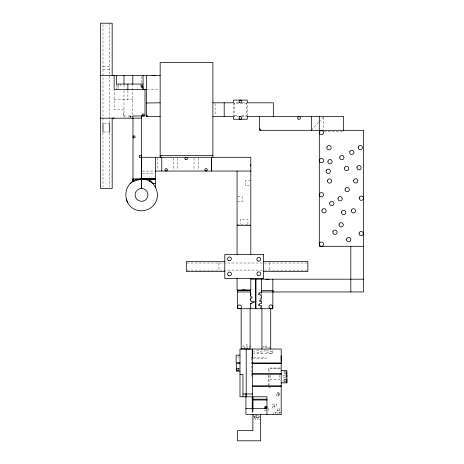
<?xml version="1.0" encoding="UTF-8"?>
<svg xmlns="http://www.w3.org/2000/svg" width="464" height="464" viewBox="0 0 464 464"><rect width="100%" height="100%" fill="white"/><g stroke="black" fill="none" stroke-linecap="round" stroke-linejoin="round"><path stroke-width="0.35" stroke-dasharray="2.32 1.74" d="M311.443 130.309L318.548 122.374M319.023 121.846L323.286 117.09M324.029 131.457L343.557 131.416M102.996 66.555L109.678 66.555M102.996 69.136L109.678 69.136M141.833 84.773L140.522 84.773L140.522 86.739L142.489 86.739M142.761 85.62L140.795 85.62L140.795 87.586L142.761 87.586M116.539 86.026L120.472 86.026L120.472 84.059M142.976 86.832L141.01 86.832L141.01 88.804M116.539 88.009L118.506 88.009L118.506 84.059M147.134 89.361L159.407 89.361M114.15 99.661L132.803 99.661M238.676 102.811L234.465 102.811L234.465 116.563L238.676 116.563M242.185 102.811L246.396 102.811L246.396 116.563L242.185 116.563M123.987 109.365L114.15 109.365L114.15 89.697M234.465 115.727L238.676 115.727M241.483 115.727L246.396 115.727M123.987 116L131.445 116M130.459 116.209L132.797 116.197M103.669 123.604L109.678 123.604M103.669 132.031L109.011 132.031M142.384 171.042L153.955 171.042M142.384 173.478L153.955 173.478M250.809 180.658L245.276 180.658L245.189 185.641L250.108 185.641M237.719 196.753L242.272 196.753L242.272 201.712L237.719 201.712M237.069 224.35L250.09 224.35M187.009 263.018L263.97 263.018M264.329 263.018L307.87 263.018M187.009 270.1L263.97 270.1M264.329 270.1L307.87 270.1M245.363 347.675L244.267 347.675L244.267 345.471L243.159 345.471L243.159 346.637L242.069 346.637L242.069 348.081M267.426 347.716L268.528 347.716M253.303 351.666L254.614 351.666L254.614 353.632M252.648 353.632L272.548 353.632L272.548 349.05M253.605 357.86L266.133 357.86L266.133 358.423L253.605 358.423M280.482 368.01L268.366 368.01L268.366 372.348M280.482 368.828L269.027 368.828L269.027 372.424M286.079 372.018L284.768 372.018L284.768 373.984L286.735 373.984M286.862 374.999L284.896 374.999L284.896 377.806L282.924 377.806L282.924 375.84L284.896 375.84M284.896 376.965L286.862 376.965M286.207 378.931L284.896 378.931L284.896 382.208M284.867 380.115L282.901 380.115L282.901 382.081L284.867 382.081M284.896 380.898L286.862 380.898M272.757 406.058L276.689 406.058L276.689 404.092L272.757 404.092L272.757 408.024L274.723 408.024L274.723 404.092M264.294 410.228L266.261 410.228M277.246 410.437L281.19 410.437M281.19 412.403L273.313 412.403L273.313 414.369M260.646 416.341L258.674 416.341L258.674 415.031M253.477 416.933L254.835 416.933L254.835 418.899L253.524 418.899M259.678 417.345L258.367 417.345L258.367 419.311L260.333 419.311M323.762 117.282L323.762 130.309M279.682 375.208L279.682 379.796L270.135 379.796L270.135 373.897M279.212 414.369L279.212 408.471L277.246 408.471L277.246 414.369M278.441 394.249L278.441 396.215L276.474 396.215L276.474 394.249L279.908 394.249L279.908 392.283L277.942 392.283L277.942 394.249M277.414 368.01L277.414 368.828M275.28 412.403L275.28 414.369M273.197 368.01L273.197 368.828M269.688 263.018L269.688 270.1M269.659 346.614L269.659 348.261M269.027 375.301L269.027 386.808M268.366 375.243L268.366 386.808M268.285 408.262L268.285 412.194M266.336 348.145L266.336 345.477L265.228 345.477L265.228 347.727L264.126 347.727L264.126 346.637L262.984 346.637L262.984 347.698M264.95 349.699L264.95 351.01L262.978 351.01L262.978 349.699M261.597 293.196L261.597 295.191M261.597 298.63L261.597 300.788M256.662 417.884L256.662 415.918L254.695 415.918L254.695 417.884L257.16 417.855L257.16 419.821L255.194 419.821L255.194 417.855M255.612 414.729L255.612 416.695L253.646 416.695L253.646 414.729M253.019 410.066L253.019 413.65M252.457 410.066L252.457 413.65M252.213 410.066L252.213 413.668M251.691 357.86L251.691 376.553M247.933 224.35L247.933 219.472L240.219 219.472L240.219 224.35M247.567 348.18L247.567 344.45L246.477 344.45L246.477 348.18M247.248 115.727L247.248 103.837L233.549 103.837L233.549 115.727M238.09 356.05L238.09 358.017M218.915 263.018L218.915 270.1M215.11 103.536L215.11 115.113M198.331 158.027L198.331 169.598M194.016 158.027L194.016 169.598M177.822 158.027L177.822 169.598M173.466 158.027L173.466 169.598M157.197 158.027L157.197 169.598M141.619 76.351L141.619 84.303M141.619 85.022L141.619 88.636M132.803 84.054L132.803 115.292M130.831 116.197L130.831 118.163M130.361 117.375L130.361 116.058L128.395 116.058L128.395 117.375M127.884 90.41L127.884 99.661M123.987 84.715L123.987 88.699M123.987 90.41L123.987 117.45M116.539 84.054L116.539 88.705M109.678 23.2L109.678 123.244M109.678 132.663L109.678 186.992M102.996 24.638L102.996 123.244M102.996 132.663L102.996 186.992M123.238 113.071L123.354 114.944L123.238 113.071M268.778 387.37L270.529 388.014L268.778 387.37M258.825 350.778L256.859 350.778L256.859 352.744L258.825 352.744L258.825 350.778M268.436 350.883L266.469 350.883L266.469 352.849L268.436 352.849L268.436 350.883M262.189 351.086L260.223 351.086L260.223 353.052L262.189 353.052L262.189 351.086M272.049 351.265L270.083 351.265L270.083 353.232L272.049 353.232L272.049 351.265M285.754 371.322L283.782 371.322L283.782 373.288L285.754 373.288L285.754 371.322M285.882 379.477L283.916 379.477L283.916 381.443L285.882 381.443L285.882 379.477M279.229 393.06L277.263 393.06L277.263 395.026L279.229 395.026L279.229 393.06M258.291 415.698L256.325 415.698L256.325 417.664L258.291 417.664L258.291 415.698"/><path stroke-width="0.7" d="M130.251 183.616L132.982 181.523L132.982 178.947L155.405 178.947C149.344 179.568 143.393 178.582 137.402 179.493L137.402 178.947C120.135 184.649 122.838 210.499 141.52 210.836C148.573 210.795 155.063 205.819 156.925 199.021C159.291 191.243 153.932 184.678 149.495 178.965L141.665 178.971L141.665 171.042M319.307 160.515L319.371 160.045A2.146 2.146 0 0 1 322.677 158.845A2.146 2.146 0 0 1 322.677 162.359A2.146 2.146 0 0 1 319.371 161.159L319.307 160.689M319.307 194.677L319.371 194.207A2.146 2.146 0 0 1 322.677 193.007A2.146 2.146 0 0 1 322.677 196.521A2.146 2.146 0 0 1 319.371 195.321L319.307 194.851M319.307 244.076L319.371 243.606A2.146 2.146 0 0 1 322.677 242.405A2.146 2.146 0 0 1 322.677 245.92A2.146 2.146 0 0 1 319.371 244.719L319.307 244.25M253.019 396.813L253.019 399.22M161.112 155.568L160.15 157.302L160.15 62.553L212.895 62.553L212.895 157.302M132.982 118.169L132.982 181.517L133.319 181.267M132.982 181.523L141.381 178.947L137.402 179.493M141.381 188.471L139.855 188.674A6.438 6.438 0 0 0 136.248 198.586A6.438 6.438 0 0 0 146.798 198.586A6.438 6.438 0 0 0 143.19 188.674L141.381 188.471L141.381 116M242.469 289.93L245.131 289.89M265.814 279.305L269.184 279.282M160.208 75.626L100.415 75.626L100.497 188.442L112.178 188.442L112.178 118.175M112.114 75.655L113.709 75.655M152.006 75.696L155.37 75.696M143.057 84.054L116.539 84.054L116.539 75.626M142.761 86.832L142.976 88.804M146.415 89.361L114.15 89.366L114.15 75.626M160.208 102.811L146.415 103.002M212.895 102.811L233.549 102.811L233.549 100.108L247.248 100.108L247.248 102.811L273.331 102.811L273.331 116.563M146.404 116.563L160.15 116.563M212.895 116.563L233.549 116.563L233.549 119.265L247.248 119.265L247.248 116.429M239.378 116.563L240.781 116.563M247.248 116.563L343.557 116.563L343.557 130.309M112.543 118.158L114.138 118.158M100.415 118.175L141.619 118.175L141.619 116M160.138 155.568L212.895 155.568M141.381 157.302L250.809 157.302L250.809 254.574M155.405 171.042L250.809 171.042M145.574 178.947L155.405 178.965M155.405 183.622L152.795 183.622L149.495 181.088L145.65 179.493L145.58 178.965M237.069 225.637L250.809 225.637M363.585 246.309L319.307 246.309L319.307 116.563M224.791 261.661L186.302 261.661L186.302 271.452L224.791 271.452M263.616 261.632L307.87 261.632L307.87 271.481L263.616 271.481M251.007 279.189L363.585 279.189M237.585 290.487L250.351 290.487M261.597 290.487L272.844 290.487L273.824 291.949M237.585 291.949L250.351 291.949M261.597 291.949L363.585 291.949L363.585 130.309L259.585 130.309L259.585 116.563M250.351 293.637L250.891 293.637L250.891 294.727L250.351 294.727M250.351 303.543L251.975 303.543L251.975 302.453L254.185 302.453L254.185 301.339L250.856 301.339L250.856 300.266L250.351 300.266L250.351 298.045L251.964 298.045L251.964 296.925L250.85 296.925L250.85 295.852L250.351 295.852L250.351 289.82M249.777 346.608L250.096 346.608M239.987 355.134L236.124 355.134L236.124 362.715L239.987 362.715M251.691 357.86L252.213 357.86L252.213 349.05M281.19 362.947L252.213 362.947L252.213 363.66L281.19 363.66M239.987 363.567L236.309 363.567L236.309 371.136L239.987 371.136M281.196 370.545L286.88 370.545L286.88 382.864L281.196 382.864M281.196 373.514L252.213 373.514L252.213 374.262L281.196 374.262M239.987 374.413L242.968 374.413L242.968 396.795M281.196 385.804L252.213 385.804L252.213 386.5L281.196 386.5M242.968 393.982L252.468 393.982M252.213 399.22L266.945 399.22M252.213 400.032L266.945 400.026M266.887 406.296L264.921 406.296L264.921 408.262M267.241 407.491L265.275 407.491L265.275 408.801M264.294 408.262L265.275 408.262M245.914 408.668L266.945 408.668M281.196 414.369L245.914 414.369L245.914 393.982M241.164 348.8L250.096 349.044L250.096 308.711M150.058 181.517L149.495 181.088L149.495 178.965M126.121 199.021L127.716 202.867M132.982 178.947L133.557 181.088M250.792 164.685L250.798 166.008M350.825 246.309L350.825 291.949M311.443 116.563L311.443 130.309M286.862 374.999L286.862 376.965M286.862 378.931L286.862 382.864M286.735 372.018L286.735 373.984M281.19 414.369L281.196 349.044L239.987 349.044L239.987 396.795L266.945 396.795L266.945 414.369M281.167 355.755L281.167 361.311M272.844 279.189L272.844 308.711L237.585 308.711L237.585 290.075M270.715 308.711L270.715 349.044M261.928 308.711L261.928 349.044M261.597 279.189L261.597 292.535L259.712 292.535L259.712 293.637L258.61 293.637L258.61 294.744L260.82 294.744L260.82 295.852L261.597 295.852L261.597 298.033L260.82 298.033L260.82 300.289L259.712 300.266L259.712 301.362L261.597 301.362L261.597 303.56L259.701 303.56L259.701 304.668L258.599 304.668L258.599 305.764L261.597 305.764L261.597 306.895L260.814 306.895L260.814 307.992L261.597 307.992L261.597 308.711M260.669 414.369L260.669 440.8L237.539 440.8L237.539 430.667L252.868 430.667L252.868 414.369M255.971 279.189L255.971 308.711M255.629 279.189L255.629 308.711M253.019 400.026L253.019 409.352M252.457 349.05L252.457 409.352M252.213 396.795L252.213 409.352M250.862 303.549L250.862 304.662L250.351 304.662L250.351 306.872L250.862 306.872L250.862 307.974L250.351 307.974L250.351 308.711M250.809 278.568L250.809 289.959L237.069 289.959L237.069 278.568M246.222 349.05L246.222 396.795M241.164 308.711L241.164 349.044M237.069 171.042L237.069 254.574M224.205 102.811L224.205 116.563M161.774 157.302L161.774 171.042M155.405 157.302L155.405 187.096M146.415 75.626L146.415 116.563M145.006 89.366L145.006 116L132.803 116L132.803 118.175M143.057 75.626L143.057 89.366M142.761 85.62L142.761 87.586M141.665 157.302L141.665 188.477M132.803 75.626L132.803 84.054M127.884 84.054L127.884 89.366M123.987 75.626L123.987 84.054M112.172 75.626L112.172 23.2L100.502 23.2L100.502 75.626M109.678 123.604L109.678 132.031M102.996 123.604L102.996 132.031M146.415 115.252A1.311 1.311 0 0 1 147.726 116.563M259.585 128.998A1.311 1.311 0 0 1 260.896 130.309M211.41 157.302L211.404 171.042L211.404 157.302M319.371 131.979L319.371 133.087A2.146 2.146 0 0 0 322.677 134.293A2.146 2.146 0 0 0 322.677 130.773A2.146 2.146 0 0 0 319.371 131.979M326.94 147.094L326.94 148.207A2.146 2.146 0 0 0 330.246 149.408A2.146 2.146 0 0 0 330.246 145.893A2.146 2.146 0 0 0 326.94 147.094M326.134 170.694L326.134 171.802A2.146 2.146 0 0 0 329.44 173.008A2.146 2.146 0 0 0 329.44 169.488A2.146 2.146 0 0 0 326.134 170.694M327.909 161.112L327.909 162.226A2.146 2.146 0 0 0 331.209 163.427A2.146 2.146 0 0 0 331.209 159.912A2.146 2.146 0 0 0 327.909 161.112M321.946 210.227L321.946 211.335A2.146 2.146 0 0 0 325.252 212.541A2.146 2.146 0 0 0 325.252 209.02A2.146 2.146 0 0 0 321.946 210.227M327.456 180.45L327.456 181.557A2.146 2.146 0 0 0 330.762 182.764A2.146 2.146 0 0 0 330.762 179.243A2.146 2.146 0 0 0 327.456 180.45M329.73 203.012L329.73 204.125A2.146 2.146 0 0 0 333.03 205.326A2.146 2.146 0 0 0 333.03 201.811A2.146 2.146 0 0 0 329.73 203.012M339.758 157.064L339.758 158.172A2.146 2.146 0 0 0 343.064 159.378A2.146 2.146 0 0 0 343.064 155.858A2.146 2.146 0 0 0 339.758 157.064M332.897 231.681L332.897 232.789A2.146 2.146 0 0 0 336.203 233.995A2.146 2.146 0 0 0 336.203 230.475A2.146 2.146 0 0 0 332.897 231.681M338.03 198.198L338.03 199.305A2.146 2.146 0 0 0 341.33 200.512A2.146 2.146 0 0 0 341.33 196.991A2.146 2.146 0 0 0 338.03 198.198M344.561 167.974L344.561 169.082A2.146 2.146 0 0 0 347.867 170.288A2.146 2.146 0 0 0 347.867 166.767A2.146 2.146 0 0 0 344.561 167.974M339.097 224.251L339.097 225.365A2.146 2.146 0 0 0 342.403 226.565A2.146 2.146 0 0 0 342.403 223.051A2.146 2.146 0 0 0 339.097 224.251M341.527 211.886L341.527 212.999A2.146 2.146 0 0 0 344.833 214.2A2.146 2.146 0 0 0 344.833 210.685A2.146 2.146 0 0 0 341.527 211.886M349.757 151.803L349.757 152.917A2.146 2.146 0 0 0 353.058 154.118A2.146 2.146 0 0 0 353.058 150.603A2.146 2.146 0 0 0 349.757 151.803M345.106 189.057L345.106 190.17A2.146 2.146 0 0 0 348.412 191.371A2.146 2.146 0 0 0 348.412 187.856A2.146 2.146 0 0 0 345.106 189.057M353.638 180.31L353.638 181.418A2.146 2.146 0 0 0 356.944 182.625A2.146 2.146 0 0 0 356.944 179.104A2.146 2.146 0 0 0 353.638 180.31M358.22 147.018L358.22 148.132A2.146 2.146 0 0 0 361.526 149.333A2.146 2.146 0 0 0 361.526 145.818A2.146 2.146 0 0 0 358.22 147.018M346.62 239.03L346.62 240.143A2.146 2.146 0 0 0 349.926 241.344A2.146 2.146 0 0 0 349.926 237.829A2.146 2.146 0 0 0 346.62 239.03M356.978 167.156L356.978 168.27A2.146 2.146 0 0 0 360.284 169.47A2.146 2.146 0 0 0 360.284 165.955A2.146 2.146 0 0 0 356.978 167.156M351.352 210.256L351.352 211.369A2.146 2.146 0 0 0 354.653 212.57A2.146 2.146 0 0 0 354.653 209.055A2.146 2.146 0 0 0 351.352 210.256M359.293 197.641L359.293 198.754A2.146 2.146 0 0 0 362.593 199.955A2.146 2.146 0 0 0 362.593 196.44A2.146 2.146 0 0 0 359.293 197.641M359.119 233.05L359.119 234.163A2.146 2.146 0 0 0 362.419 235.364A2.146 2.146 0 0 0 362.419 231.849A2.146 2.146 0 0 0 359.119 233.05M263.616 254.574L224.791 254.574L224.791 278.568L263.616 278.568L263.616 254.574M238.803 368.3L236.837 368.3L236.837 370.266L238.803 370.266L238.803 368.3M133.533 137.785A1.038 1.038 0 0 0 135.094 136.886A1.038 1.038 0 0 0 133.533 135.987A1.038 1.038 0 0 0 133.533 137.785M142.593 115.861A1.038 1.038 0 0 0 144.153 114.962A1.038 1.038 0 0 0 142.593 114.063A1.038 1.038 0 0 0 142.593 115.861M298.039 118.952A1.398 1.398 0 0 0 300.376 118.32A1.398 1.398 0 0 0 298.665 116.609A1.398 1.398 0 0 0 298.039 118.952M239.72 102.631A1.351 1.351 0 0 0 241.744 101.459A1.351 1.351 0 0 0 239.72 100.294A1.351 1.351 0 0 0 239.72 102.631M239.755 119.08A1.351 1.351 0 0 0 241.785 117.914A1.351 1.351 0 0 0 239.755 116.742A1.351 1.351 0 0 0 239.755 119.08M228.514 260.519A1.908 1.908 0 0 0 231.379 258.866A1.908 1.908 0 0 0 228.514 257.213A1.908 1.908 0 0 0 228.514 260.519M238.542 308.456A1.908 1.908 0 0 0 241.408 306.803A1.908 1.908 0 0 0 238.542 305.15A1.908 1.908 0 0 0 238.542 308.456M269.92 308.456A1.908 1.908 0 0 0 272.78 306.803A1.908 1.908 0 0 0 269.92 305.15A1.908 1.908 0 0 0 269.92 308.456M139.751 157.319A1.038 1.038 0 0 0 141.305 156.42A1.038 1.038 0 0 0 139.751 155.521A1.038 1.038 0 0 0 139.751 157.319M165.59 170.862A1.195 1.195 0 0 0 167.388 169.824A1.195 1.195 0 0 0 165.59 168.792A1.195 1.195 0 0 0 165.59 170.862M185.519 159.552A1.195 1.195 0 0 0 187.317 158.52A1.195 1.195 0 0 0 185.519 157.482A1.195 1.195 0 0 0 185.519 159.552M205.471 170.81A1.195 1.195 0 0 0 207.263 169.778A1.195 1.195 0 0 0 205.471 168.739A1.195 1.195 0 0 0 205.471 170.81M228.184 275.314A1.908 1.908 0 0 0 231.379 274.462A1.908 1.908 0 0 0 229.042 272.124A1.908 1.908 0 0 0 228.184 275.314M257.462 275.117A1.908 1.908 0 0 0 260.658 274.259A1.908 1.908 0 0 0 258.32 271.921A1.908 1.908 0 0 0 257.462 275.117M257.798 260.936A1.908 1.908 0 0 0 260.658 259.283A1.908 1.908 0 0 0 257.798 257.63A1.908 1.908 0 0 0 257.798 260.936"/></g></svg>
